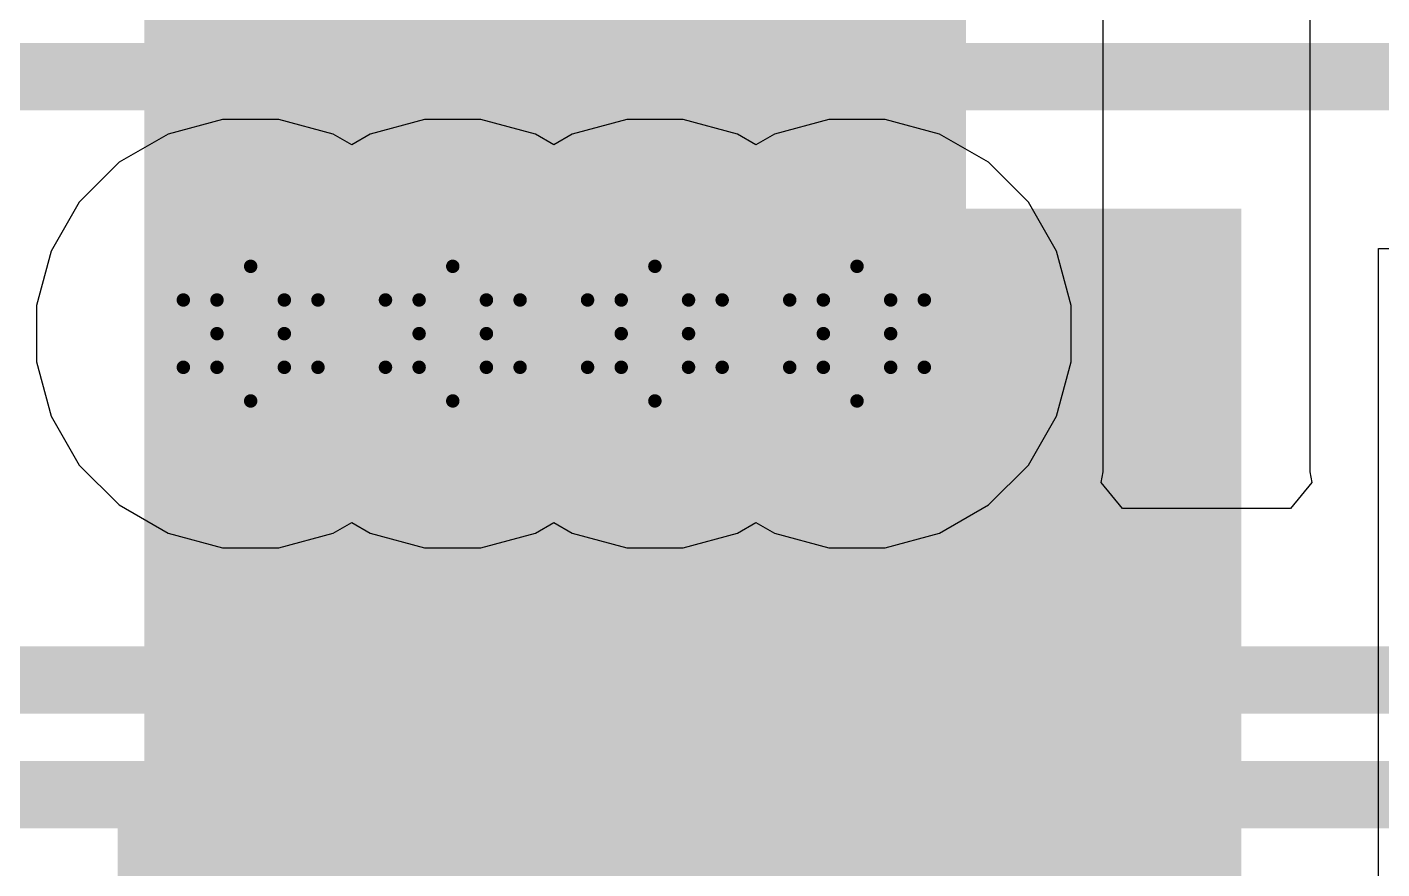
# Model space of a CAD drawing. Header units: inches. Extents: x -3 to 5437, y -3 to 5435.
# Drawn here: x 62.76 to 67.88, y 11.4 to 14.58 of the extents above; entities that cross this region are included whole.
import ezdxf

# ---------------------------------------------------------------- set-up
doc = ezdxf.new("R2010")
doc.units = ezdxf.units.IN
for name, color, linetype in [('Bottom Layer', 5, 'Continuous'), ('Bottom Solder', 6, 'Continuous'), ('Drill Drawing', 1, 'Continuous'), ('GND', 16, 'Continuous'), ('PWR', 76, 'Continuous'), ('Top Layer', 1, 'Continuous'), ('Top Overlay', 2, 'Continuous'), ('Top Paste', 8, 'Continuous'), ('Top Solder', 216, 'Continuous'), ('Via Holes', 16, 'Continuous')]:
    doc.layers.add(name, color=color, linetype=linetype)

# ---------------------------------------------------------------- blocks, each defined once
blk = doc.blocks.new('SRP1245CC_3R3M_153')
at = {"layer": 'Top Layer'}
blk.add_hatch(color=1, dxfattribs=at).paths.add_polyline_path([(-7.1, 2.5), (-4, 2.5), (-4, -2.5), (-7.1, -2.5)])
at = {"layer": 'Top Paste'}
blk.add_hatch(color=8, dxfattribs=at).paths.add_polyline_path([(-7.1, 2.5), (-4, 2.5), (-4, -2.5), (-7.1, -2.5)])
at = {"layer": 'Top Solder'}
blk.add_hatch(color=216, dxfattribs=at).paths.add_polyline_path([(-7.2016, 2.6016), (-3.8984, 2.6016), (-3.8984, -2.6016), (-7.2016, -2.6016)])
at = {"layer": 'Top Overlay'}
blk.add_lwpolyline([(-6.75, 3.41, 0.254, 0.254, 0), (-6.75, 6.504, 0.254, 0.254, 0)], format="xyseb", dxfattribs=at)
blk.add_lwpolyline([(-6.8135, 3.41, 0.127, 0.127, 1), (-6.6865, 3.41, 0.127, 0.127, 1)], format="xyseb", close=True, dxfattribs=at)

msp = doc.modelspace()

# ---------------------------------------------------------------- hatches: boundary and pattern name
at = {"layer": 'Bottom Layer'}
msp.add_hatch(color=5, dxfattribs=at).paths.add_polyline_path([(63.2072, 12.9032), (66.3072, 12.9032), (66.3072, 17.399), (63.2072, 17.399)])
h = msp.add_hatch(color=5, dxfattribs=at)
edge = h.paths.add_edge_path()
edge.add_arc((63.608, 13.4242), 0.3, 0, 360)
h = msp.add_hatch(color=5, dxfattribs=at)
edge = h.paths.add_edge_path()
edge.add_arc((64.3707, 13.4242), 0.3, 0, 360)
h = msp.add_hatch(color=5, dxfattribs=at)
edge = h.paths.add_edge_path()
edge.add_arc((65.1334, 13.4242), 0.3, 0, 360)
h = msp.add_hatch(color=5, dxfattribs=at)
edge = h.paths.add_edge_path()
edge.add_arc((65.8962, 13.4242), 0.3, 0, 360)
at = {"layer": 'Bottom Solder'}
h = msp.add_hatch(color=6, dxfattribs=at)
edge = h.paths.add_edge_path()
edge.add_arc((63.608, 13.4242), 0.15, 0, 360)
h = msp.add_hatch(color=6, dxfattribs=at)
edge = h.paths.add_edge_path()
edge.add_arc((64.3707, 13.4242), 0.15, 0, 360)
h = msp.add_hatch(color=6, dxfattribs=at)
edge = h.paths.add_edge_path()
edge.add_arc((65.1334, 13.4242), 0.15, 0, 360)
h = msp.add_hatch(color=6, dxfattribs=at)
edge = h.paths.add_edge_path()
edge.add_arc((65.8962, 13.4242), 0.15, 0, 360)
at = {"layer": 'GND'}
h = msp.add_hatch(color=16, dxfattribs=at)
edge = h.paths.add_edge_path()
edge.add_arc((63.608, 13.4242), 0.3, 0, 360)
h = msp.add_hatch(color=16, dxfattribs=at)
edge = h.paths.add_edge_path()
edge.add_arc((64.3707, 13.4242), 0.3, 0, 360)
h = msp.add_hatch(color=16, dxfattribs=at)
edge = h.paths.add_edge_path()
edge.add_arc((65.1334, 13.4242), 0.3, 0, 360)
h = msp.add_hatch(color=16, dxfattribs=at)
edge = h.paths.add_edge_path()
edge.add_arc((65.8962, 13.4242), 0.3, 0, 360)
at = {"layer": 'PWR'}
h = msp.add_hatch(color=76, dxfattribs=at)
edge = h.paths.add_edge_path()
edge.add_arc((63.608, 13.4242), 0.3, 0, 360)
h = msp.add_hatch(color=76, dxfattribs=at)
edge = h.paths.add_edge_path()
edge.add_arc((64.3707, 13.4242), 0.3, 0, 360)
h = msp.add_hatch(color=76, dxfattribs=at)
edge = h.paths.add_edge_path()
edge.add_arc((65.1334, 13.4242), 0.3, 0, 360)
h = msp.add_hatch(color=76, dxfattribs=at)
edge = h.paths.add_edge_path()
edge.add_arc((65.8962, 13.4242), 0.3, 0, 360)
at = {"layer": 'Top Layer'}
msp.add_hatch(color=1, dxfattribs=at).paths.add_polyline_path([(63.2072, 6.5678), (67.3463, 6.5678), (67.3463, 13.8964), (63.2072, 13.8964)])
h = msp.add_hatch(color=1, dxfattribs=at)
edge = h.paths.add_edge_path()
edge.add_arc((63.608, 13.4242), 0.3, 0, 360)
h = msp.add_hatch(color=1, dxfattribs=at)
edge = h.paths.add_edge_path()
edge.add_arc((64.3707, 13.4242), 0.3, 0, 360)
h = msp.add_hatch(color=1, dxfattribs=at)
edge = h.paths.add_edge_path()
edge.add_arc((65.1334, 13.4242), 0.3, 0, 360)
h = msp.add_hatch(color=1, dxfattribs=at)
edge = h.paths.add_edge_path()
edge.add_arc((65.8962, 13.4242), 0.3, 0, 360)
at = {"layer": 'Top Solder'}
h = msp.add_hatch(color=216, dxfattribs=at)
edge = h.paths.add_edge_path()
edge.add_arc((63.608, 13.4242), 0.15, 0, 360)
h = msp.add_hatch(color=216, dxfattribs=at)
edge = h.paths.add_edge_path()
edge.add_arc((64.3707, 13.4242), 0.15, 0, 360)
h = msp.add_hatch(color=216, dxfattribs=at)
edge = h.paths.add_edge_path()
edge.add_arc((65.1334, 13.4242), 0.15, 0, 360)
h = msp.add_hatch(color=216, dxfattribs=at)
edge = h.paths.add_edge_path()
edge.add_arc((65.8962, 13.4242), 0.15, 0, 360)
at = {"layer": 'Via Holes'}
h = msp.add_hatch(color=7, dxfattribs=at)
edge = h.paths.add_edge_path()
edge.add_arc((63.608, 13.4242), 0.15, 0, 360)
h = msp.add_hatch(color=7, dxfattribs=at)
edge = h.paths.add_edge_path()
edge.add_arc((64.3707, 13.4242), 0.15, 0, 360)
h = msp.add_hatch(color=7, dxfattribs=at)
edge = h.paths.add_edge_path()
edge.add_arc((65.1334, 13.4242), 0.15, 0, 360)
h = msp.add_hatch(color=7, dxfattribs=at)
edge = h.paths.add_edge_path()
edge.add_arc((65.8962, 13.4242), 0.15, 0, 360)

# ---------------------------------------------------------------- linework, layer by layer
at = {"layer": 'Bottom Layer'}
for p, q in [((66.8252, 12.9032), (66.8252, 17.399)), ((67.6048, 14.9352), (67.6048, 12.9032)), ((66.817, 12.8623), (66.8252, 12.9032)), ((67.6048, 12.9032), (67.613, 12.8623)), ((66.8976, 12.7641), (66.817, 12.8623)), ((67.613, 12.8623), (67.5324, 12.7641)), ((67.5324, 12.7641), (66.8976, 12.7641))]:
    msp.add_line(p, q, dxfattribs=at)
for points in [[(58.4346, 12.1167, 0.254, 0.254, 0), (98.0417, 12.1167, 0.254, 0.254, 0)], [(58.6135, 11.6849, 0.254, 0.254, 0), (98.2206, 11.6849, 0.254, 0.254, 0)]]:
    msp.add_lwpolyline(points, format="xyseb", dxfattribs=at)
at = {"layer": 'Drill Drawing'}
for points in [[(63.481, 13.5512, 0.0508, 0.0508, 0), (63.608, 13.6782, 0.0508, 0.0508, 0)], [(63.608, 13.6782, 0.0508, 0.0508, 0), (63.735, 13.5512, 0.0508, 0.0508, 0)], [(64.2437, 13.5512, 0.0508, 0.0508, 0), (64.3707, 13.6782, 0.0508, 0.0508, 0)], [(64.3707, 13.6782, 0.0508, 0.0508, 0), (64.4977, 13.5512, 0.0508, 0.0508, 0)], [(65.0064, 13.5512, 0.0508, 0.0508, 0), (65.1334, 13.6782, 0.0508, 0.0508, 0)], [(65.1334, 13.6782, 0.0508, 0.0508, 0), (65.2604, 13.5512, 0.0508, 0.0508, 0)], [(65.7692, 13.5512, 0.0508, 0.0508, 0), (65.8962, 13.6782, 0.0508, 0.0508, 0)], [(65.8962, 13.6782, 0.0508, 0.0508, 0), (66.0232, 13.5512, 0.0508, 0.0508, 0)], [(63.354, 13.5512, 0.0508, 0.0508, 0), (63.481, 13.4242, 0.0508, 0.0508, 0)], [(63.354, 13.5512, 0.0508, 0.0508, 0), (63.481, 13.5512, 0.0508, 0.0508, 0)], [(63.735, 13.5512, 0.0508, 0.0508, 0), (63.862, 13.5512, 0.0508, 0.0508, 0)], [(63.735, 13.4242, 0.0508, 0.0508, 0), (63.862, 13.5512, 0.0508, 0.0508, 0)], [(64.1167, 13.5512, 0.0508, 0.0508, 0), (64.2437, 13.4242, 0.0508, 0.0508, 0)], [(64.1167, 13.5512, 0.0508, 0.0508, 0), (64.2437, 13.5512, 0.0508, 0.0508, 0)], [(64.4977, 13.5512, 0.0508, 0.0508, 0), (64.6247, 13.5512, 0.0508, 0.0508, 0)], [(64.4977, 13.4242, 0.0508, 0.0508, 0), (64.6247, 13.5512, 0.0508, 0.0508, 0)], [(64.8794, 13.5512, 0.0508, 0.0508, 0), (65.0064, 13.4242, 0.0508, 0.0508, 0)], [(64.8794, 13.5512, 0.0508, 0.0508, 0), (65.0064, 13.5512, 0.0508, 0.0508, 0)], [(65.2604, 13.5512, 0.0508, 0.0508, 0), (65.3874, 13.5512, 0.0508, 0.0508, 0)], [(65.2604, 13.4242, 0.0508, 0.0508, 0), (65.3874, 13.5512, 0.0508, 0.0508, 0)], [(65.6422, 13.5512, 0.0508, 0.0508, 0), (65.7692, 13.4242, 0.0508, 0.0508, 0)], [(65.6422, 13.5512, 0.0508, 0.0508, 0), (65.7692, 13.5512, 0.0508, 0.0508, 0)], [(66.0232, 13.5512, 0.0508, 0.0508, 0), (66.1502, 13.5512, 0.0508, 0.0508, 0)], [(66.0232, 13.4242, 0.0508, 0.0508, 0), (66.1502, 13.5512, 0.0508, 0.0508, 0)], [(63.354, 13.2972, 0.0508, 0.0508, 0), (63.481, 13.4242, 0.0508, 0.0508, 0)], [(63.735, 13.4242, 0.0508, 0.0508, 0), (63.862, 13.2972, 0.0508, 0.0508, 0)], [(64.1167, 13.2972, 0.0508, 0.0508, 0), (64.2437, 13.4242, 0.0508, 0.0508, 0)], [(64.4977, 13.4242, 0.0508, 0.0508, 0), (64.6247, 13.2972, 0.0508, 0.0508, 0)], [(64.8794, 13.2972, 0.0508, 0.0508, 0), (65.0064, 13.4242, 0.0508, 0.0508, 0)], [(65.2604, 13.4242, 0.0508, 0.0508, 0), (65.3874, 13.2972, 0.0508, 0.0508, 0)], [(65.6422, 13.2972, 0.0508, 0.0508, 0), (65.7692, 13.4242, 0.0508, 0.0508, 0)], [(66.0232, 13.4242, 0.0508, 0.0508, 0), (66.1502, 13.2972, 0.0508, 0.0508, 0)], [(63.354, 13.2972, 0.0508, 0.0508, 0), (63.481, 13.2972, 0.0508, 0.0508, 0)], [(63.481, 13.2972, 0.0508, 0.0508, 0), (63.608, 13.1702, 0.0508, 0.0508, 0)], [(63.608, 13.1702, 0.0508, 0.0508, 0), (63.735, 13.2972, 0.0508, 0.0508, 0)], [(63.735, 13.2972, 0.0508, 0.0508, 0), (63.862, 13.2972, 0.0508, 0.0508, 0)], [(64.1167, 13.2972, 0.0508, 0.0508, 0), (64.2437, 13.2972, 0.0508, 0.0508, 0)], [(64.2437, 13.2972, 0.0508, 0.0508, 0), (64.3707, 13.1702, 0.0508, 0.0508, 0)], [(64.3707, 13.1702, 0.0508, 0.0508, 0), (64.4977, 13.2972, 0.0508, 0.0508, 0)], [(64.4977, 13.2972, 0.0508, 0.0508, 0), (64.6247, 13.2972, 0.0508, 0.0508, 0)], [(64.8794, 13.2972, 0.0508, 0.0508, 0), (65.0064, 13.2972, 0.0508, 0.0508, 0)], [(65.0064, 13.2972, 0.0508, 0.0508, 0), (65.1334, 13.1702, 0.0508, 0.0508, 0)], [(65.1334, 13.1702, 0.0508, 0.0508, 0), (65.2604, 13.2972, 0.0508, 0.0508, 0)], [(65.2604, 13.2972, 0.0508, 0.0508, 0), (65.3874, 13.2972, 0.0508, 0.0508, 0)], [(65.6422, 13.2972, 0.0508, 0.0508, 0), (65.7692, 13.2972, 0.0508, 0.0508, 0)], [(65.7692, 13.2972, 0.0508, 0.0508, 0), (65.8962, 13.1702, 0.0508, 0.0508, 0)], [(65.8962, 13.1702, 0.0508, 0.0508, 0), (66.0232, 13.2972, 0.0508, 0.0508, 0)], [(66.0232, 13.2972, 0.0508, 0.0508, 0), (66.1502, 13.2972, 0.0508, 0.0508, 0)]]:
    msp.add_lwpolyline(points, format="xyseb", dxfattribs=at)
for points in [[(63.5953, 13.6782, 0.0254, 0.0254, 1), (63.6207, 13.6782, 0.0254, 0.0254, 1)], [(63.5953, 13.6782, 0.0254, 0.0254, 1), (63.6207, 13.6782, 0.0254, 0.0254, 1)], [(64.358, 13.6782, 0.0254, 0.0254, 1), (64.3834, 13.6782, 0.0254, 0.0254, 1)], [(64.358, 13.6782, 0.0254, 0.0254, 1), (64.3834, 13.6782, 0.0254, 0.0254, 1)], [(65.1207, 13.6782, 0.0254, 0.0254, 1), (65.1461, 13.6782, 0.0254, 0.0254, 1)], [(65.1207, 13.6782, 0.0254, 0.0254, 1), (65.1461, 13.6782, 0.0254, 0.0254, 1)], [(65.8835, 13.6782, 0.0254, 0.0254, 1), (65.9089, 13.6782, 0.0254, 0.0254, 1)], [(65.8835, 13.6782, 0.0254, 0.0254, 1), (65.9089, 13.6782, 0.0254, 0.0254, 1)], [(63.3413, 13.5512, 0.0254, 0.0254, 1), (63.3667, 13.5512, 0.0254, 0.0254, 1)], [(63.3413, 13.5512, 0.0254, 0.0254, 1), (63.3667, 13.5512, 0.0254, 0.0254, 1)], [(63.4683, 13.5512, 0.0254, 0.0254, 1), (63.4937, 13.5512, 0.0254, 0.0254, 1)], [(63.4683, 13.5512, 0.0254, 0.0254, 1), (63.4937, 13.5512, 0.0254, 0.0254, 1)], [(63.7223, 13.5512, 0.0254, 0.0254, 1), (63.7477, 13.5512, 0.0254, 0.0254, 1)], [(63.7223, 13.5512, 0.0254, 0.0254, 1), (63.7477, 13.5512, 0.0254, 0.0254, 1)], [(63.8493, 13.5512, 0.0254, 0.0254, 1), (63.8747, 13.5512, 0.0254, 0.0254, 1)], [(63.8493, 13.5512, 0.0254, 0.0254, 1), (63.8747, 13.5512, 0.0254, 0.0254, 1)], [(64.104, 13.5512, 0.0254, 0.0254, 1), (64.1294, 13.5512, 0.0254, 0.0254, 1)], [(64.104, 13.5512, 0.0254, 0.0254, 1), (64.1294, 13.5512, 0.0254, 0.0254, 1)], [(64.231, 13.5512, 0.0254, 0.0254, 1), (64.2564, 13.5512, 0.0254, 0.0254, 1)], [(64.231, 13.5512, 0.0254, 0.0254, 1), (64.2564, 13.5512, 0.0254, 0.0254, 1)], [(64.485, 13.5512, 0.0254, 0.0254, 1), (64.5104, 13.5512, 0.0254, 0.0254, 1)], [(64.485, 13.5512, 0.0254, 0.0254, 1), (64.5104, 13.5512, 0.0254, 0.0254, 1)], [(64.612, 13.5512, 0.0254, 0.0254, 1), (64.6374, 13.5512, 0.0254, 0.0254, 1)], [(64.612, 13.5512, 0.0254, 0.0254, 1), (64.6374, 13.5512, 0.0254, 0.0254, 1)], [(64.8667, 13.5512, 0.0254, 0.0254, 1), (64.8921, 13.5512, 0.0254, 0.0254, 1)], [(64.8667, 13.5512, 0.0254, 0.0254, 1), (64.8921, 13.5512, 0.0254, 0.0254, 1)], [(64.9937, 13.5512, 0.0254, 0.0254, 1), (65.0191, 13.5512, 0.0254, 0.0254, 1)], [(64.9937, 13.5512, 0.0254, 0.0254, 1), (65.0191, 13.5512, 0.0254, 0.0254, 1)], [(65.2477, 13.5512, 0.0254, 0.0254, 1), (65.2731, 13.5512, 0.0254, 0.0254, 1)], [(65.2477, 13.5512, 0.0254, 0.0254, 1), (65.2731, 13.5512, 0.0254, 0.0254, 1)], [(65.3747, 13.5512, 0.0254, 0.0254, 1), (65.4001, 13.5512, 0.0254, 0.0254, 1)], [(65.3747, 13.5512, 0.0254, 0.0254, 1), (65.4001, 13.5512, 0.0254, 0.0254, 1)], [(65.6295, 13.5512, 0.0254, 0.0254, 1), (65.6549, 13.5512, 0.0254, 0.0254, 1)], [(65.6295, 13.5512, 0.0254, 0.0254, 1), (65.6549, 13.5512, 0.0254, 0.0254, 1)], [(65.7565, 13.5512, 0.0254, 0.0254, 1), (65.7819, 13.5512, 0.0254, 0.0254, 1)], [(65.7565, 13.5512, 0.0254, 0.0254, 1), (65.7819, 13.5512, 0.0254, 0.0254, 1)], [(66.0105, 13.5512, 0.0254, 0.0254, 1), (66.0359, 13.5512, 0.0254, 0.0254, 1)], [(66.0105, 13.5512, 0.0254, 0.0254, 1), (66.0359, 13.5512, 0.0254, 0.0254, 1)], [(66.1375, 13.5512, 0.0254, 0.0254, 1), (66.1629, 13.5512, 0.0254, 0.0254, 1)], [(66.1375, 13.5512, 0.0254, 0.0254, 1), (66.1629, 13.5512, 0.0254, 0.0254, 1)], [(63.4683, 13.4242, 0.0254, 0.0254, 1), (63.4937, 13.4242, 0.0254, 0.0254, 1)], [(63.4683, 13.4242, 0.0254, 0.0254, 1), (63.4937, 13.4242, 0.0254, 0.0254, 1)], [(63.7223, 13.4242, 0.0254, 0.0254, 1), (63.7477, 13.4242, 0.0254, 0.0254, 1)], [(63.7223, 13.4242, 0.0254, 0.0254, 1), (63.7477, 13.4242, 0.0254, 0.0254, 1)], [(64.231, 13.4242, 0.0254, 0.0254, 1), (64.2564, 13.4242, 0.0254, 0.0254, 1)], [(64.231, 13.4242, 0.0254, 0.0254, 1), (64.2564, 13.4242, 0.0254, 0.0254, 1)], [(64.485, 13.4242, 0.0254, 0.0254, 1), (64.5104, 13.4242, 0.0254, 0.0254, 1)], [(64.485, 13.4242, 0.0254, 0.0254, 1), (64.5104, 13.4242, 0.0254, 0.0254, 1)], [(64.9937, 13.4242, 0.0254, 0.0254, 1), (65.0191, 13.4242, 0.0254, 0.0254, 1)], [(64.9937, 13.4242, 0.0254, 0.0254, 1), (65.0191, 13.4242, 0.0254, 0.0254, 1)], [(65.2477, 13.4242, 0.0254, 0.0254, 1), (65.2731, 13.4242, 0.0254, 0.0254, 1)], [(65.2477, 13.4242, 0.0254, 0.0254, 1), (65.2731, 13.4242, 0.0254, 0.0254, 1)], [(65.7565, 13.4242, 0.0254, 0.0254, 1), (65.7819, 13.4242, 0.0254, 0.0254, 1)], [(65.7565, 13.4242, 0.0254, 0.0254, 1), (65.7819, 13.4242, 0.0254, 0.0254, 1)], [(66.0105, 13.4242, 0.0254, 0.0254, 1), (66.0359, 13.4242, 0.0254, 0.0254, 1)], [(66.0105, 13.4242, 0.0254, 0.0254, 1), (66.0359, 13.4242, 0.0254, 0.0254, 1)], [(63.3413, 13.2972, 0.0254, 0.0254, 1), (63.3667, 13.2972, 0.0254, 0.0254, 1)], [(63.3413, 13.2972, 0.0254, 0.0254, 1), (63.3667, 13.2972, 0.0254, 0.0254, 1)], [(63.4683, 13.2972, 0.0254, 0.0254, 1), (63.4937, 13.2972, 0.0254, 0.0254, 1)], [(63.4683, 13.2972, 0.0254, 0.0254, 1), (63.4937, 13.2972, 0.0254, 0.0254, 1)], [(63.7223, 13.2972, 0.0254, 0.0254, 1), (63.7477, 13.2972, 0.0254, 0.0254, 1)], [(63.7223, 13.2972, 0.0254, 0.0254, 1), (63.7477, 13.2972, 0.0254, 0.0254, 1)], [(63.8493, 13.2972, 0.0254, 0.0254, 1), (63.8747, 13.2972, 0.0254, 0.0254, 1)], [(63.8493, 13.2972, 0.0254, 0.0254, 1), (63.8747, 13.2972, 0.0254, 0.0254, 1)], [(64.104, 13.2972, 0.0254, 0.0254, 1), (64.1294, 13.2972, 0.0254, 0.0254, 1)], [(64.104, 13.2972, 0.0254, 0.0254, 1), (64.1294, 13.2972, 0.0254, 0.0254, 1)], [(64.231, 13.2972, 0.0254, 0.0254, 1), (64.2564, 13.2972, 0.0254, 0.0254, 1)], [(64.231, 13.2972, 0.0254, 0.0254, 1), (64.2564, 13.2972, 0.0254, 0.0254, 1)], [(64.485, 13.2972, 0.0254, 0.0254, 1), (64.5104, 13.2972, 0.0254, 0.0254, 1)], [(64.485, 13.2972, 0.0254, 0.0254, 1), (64.5104, 13.2972, 0.0254, 0.0254, 1)], [(64.612, 13.2972, 0.0254, 0.0254, 1), (64.6374, 13.2972, 0.0254, 0.0254, 1)], [(64.612, 13.2972, 0.0254, 0.0254, 1), (64.6374, 13.2972, 0.0254, 0.0254, 1)], [(64.8667, 13.2972, 0.0254, 0.0254, 1), (64.8921, 13.2972, 0.0254, 0.0254, 1)], [(64.8667, 13.2972, 0.0254, 0.0254, 1), (64.8921, 13.2972, 0.0254, 0.0254, 1)], [(64.9937, 13.2972, 0.0254, 0.0254, 1), (65.0191, 13.2972, 0.0254, 0.0254, 1)], [(64.9937, 13.2972, 0.0254, 0.0254, 1), (65.0191, 13.2972, 0.0254, 0.0254, 1)], [(65.2477, 13.2972, 0.0254, 0.0254, 1), (65.2731, 13.2972, 0.0254, 0.0254, 1)], [(65.2477, 13.2972, 0.0254, 0.0254, 1), (65.2731, 13.2972, 0.0254, 0.0254, 1)], [(65.3747, 13.2972, 0.0254, 0.0254, 1), (65.4001, 13.2972, 0.0254, 0.0254, 1)], [(65.3747, 13.2972, 0.0254, 0.0254, 1), (65.4001, 13.2972, 0.0254, 0.0254, 1)], [(65.6295, 13.2972, 0.0254, 0.0254, 1), (65.6549, 13.2972, 0.0254, 0.0254, 1)], [(65.6295, 13.2972, 0.0254, 0.0254, 1), (65.6549, 13.2972, 0.0254, 0.0254, 1)], [(65.7565, 13.2972, 0.0254, 0.0254, 1), (65.7819, 13.2972, 0.0254, 0.0254, 1)], [(65.7565, 13.2972, 0.0254, 0.0254, 1), (65.7819, 13.2972, 0.0254, 0.0254, 1)], [(66.0105, 13.2972, 0.0254, 0.0254, 1), (66.0359, 13.2972, 0.0254, 0.0254, 1)], [(66.0105, 13.2972, 0.0254, 0.0254, 1), (66.0359, 13.2972, 0.0254, 0.0254, 1)], [(66.1375, 13.2972, 0.0254, 0.0254, 1), (66.1629, 13.2972, 0.0254, 0.0254, 1)], [(66.1375, 13.2972, 0.0254, 0.0254, 1), (66.1629, 13.2972, 0.0254, 0.0254, 1)], [(63.5953, 13.1702, 0.0254, 0.0254, 1), (63.6207, 13.1702, 0.0254, 0.0254, 1)], [(63.5953, 13.1702, 0.0254, 0.0254, 1), (63.6207, 13.1702, 0.0254, 0.0254, 1)], [(64.358, 13.1702, 0.0254, 0.0254, 1), (64.3834, 13.1702, 0.0254, 0.0254, 1)], [(64.358, 13.1702, 0.0254, 0.0254, 1), (64.3834, 13.1702, 0.0254, 0.0254, 1)], [(65.1207, 13.1702, 0.0254, 0.0254, 1), (65.1461, 13.1702, 0.0254, 0.0254, 1)], [(65.1207, 13.1702, 0.0254, 0.0254, 1), (65.1461, 13.1702, 0.0254, 0.0254, 1)], [(65.8835, 13.1702, 0.0254, 0.0254, 1), (65.9089, 13.1702, 0.0254, 0.0254, 1)], [(65.8835, 13.1702, 0.0254, 0.0254, 1), (65.9089, 13.1702, 0.0254, 0.0254, 1)]]:
    msp.add_lwpolyline(points, format="xyseb", close=True, dxfattribs=at)
at = {"layer": 'GND'}
for p, q in [((63.5016, 14.2322), (63.2961, 14.1771)), ((63.7144, 14.2322), (63.5016, 14.2322)), ((63.9199, 14.1771), (63.7144, 14.2322)), ((64.2643, 14.2322), (64.0588, 14.1771)), ((64.4771, 14.2322), (64.2643, 14.2322)), ((64.6826, 14.1771), (64.4771, 14.2322)), ((65.0271, 14.2322), (64.8216, 14.1771)), ((65.2398, 14.2322), (65.0271, 14.2322)), ((65.4453, 14.1771), (65.2398, 14.2322)), ((65.7898, 14.2322), (65.5843, 14.1771)), ((66.0025, 14.2322), (65.7898, 14.2322)), ((66.208, 14.1771), (66.0025, 14.2322)), ((63.2961, 14.1771), (63.1119, 14.0707)), ((63.9894, 14.137), (63.9199, 14.1771)), ((64.0588, 14.1771), (63.9894, 14.137)), ((64.7521, 14.137), (64.6826, 14.1771)), ((64.8216, 14.1771), (64.7521, 14.137)), ((65.5148, 14.137), (65.4453, 14.1771)), ((65.5843, 14.1771), (65.5148, 14.137)), ((66.3923, 14.0707), (66.208, 14.1771)), ((63.1119, 14.0707), (62.9614, 13.9203)), ((66.5427, 13.9203), (66.3923, 14.0707)), ((62.9614, 13.9203), (62.8551, 13.736)), ((66.6491, 13.736), (66.5427, 13.9203)), ((62.8551, 13.736), (62.8, 13.5305)), ((66.7042, 13.5305), (66.6491, 13.736)), ((62.8, 13.5305), (62.8, 13.3178)), ((66.7042, 13.3178), (66.7042, 13.5305)), ((62.8, 13.3178), (62.8551, 13.1123)), ((66.6491, 13.1123), (66.7042, 13.3178)), ((62.8551, 13.1123), (62.9614, 12.928)), ((66.5427, 12.928), (66.6491, 13.1123)), ((62.9614, 12.928), (63.1119, 12.7776)), ((66.3923, 12.7776), (66.5427, 12.928)), ((63.1119, 12.7776), (63.2961, 12.6712)), ((66.208, 12.6712), (66.3923, 12.7776)), ((63.9199, 12.6712), (63.9894, 12.7113)), ((63.9894, 12.7113), (64.0588, 12.6712)), ((64.6826, 12.6712), (64.7521, 12.7113)), ((64.7521, 12.7113), (64.8216, 12.6712)), ((65.4453, 12.6712), (65.5148, 12.7113)), ((65.5148, 12.7113), (65.5843, 12.6712)), ((63.2961, 12.6712), (63.5016, 12.6162)), ((63.7144, 12.6162), (63.9199, 12.6712)), ((64.0588, 12.6712), (64.2643, 12.6162)), ((64.4771, 12.6162), (64.6826, 12.6712)), ((64.8216, 12.6712), (65.0271, 12.6162)), ((65.2398, 12.6162), (65.4453, 12.6712)), ((65.5843, 12.6712), (65.7898, 12.6162)), ((66.0025, 12.6162), (66.208, 12.6712)), ((63.5016, 12.6162), (63.7144, 12.6162)), ((64.2643, 12.6162), (64.4771, 12.6162)), ((65.0271, 12.6162), (65.2398, 12.6162)), ((65.7898, 12.6162), (66.0025, 12.6162))]:
    msp.add_line(p, q, dxfattribs=at)
at = {"layer": 'PWR'}
for p, q in [((63.5016, 14.2322), (63.2961, 14.1771)), ((63.7144, 14.2322), (63.5016, 14.2322)), ((63.9199, 14.1771), (63.7144, 14.2322)), ((64.2643, 14.2322), (64.0588, 14.1771)), ((64.4771, 14.2322), (64.2643, 14.2322)), ((64.6826, 14.1771), (64.4771, 14.2322)), ((65.0271, 14.2322), (64.8216, 14.1771)), ((65.2398, 14.2322), (65.0271, 14.2322)), ((65.4453, 14.1771), (65.2398, 14.2322)), ((65.7898, 14.2322), (65.5843, 14.1771)), ((66.0025, 14.2322), (65.7898, 14.2322)), ((66.208, 14.1771), (66.0025, 14.2322)), ((63.2961, 14.1771), (63.1119, 14.0707)), ((63.9894, 14.137), (63.9199, 14.1771)), ((64.0588, 14.1771), (63.9894, 14.137)), ((64.7521, 14.137), (64.6826, 14.1771)), ((64.8216, 14.1771), (64.7521, 14.137)), ((65.5148, 14.137), (65.4453, 14.1771)), ((65.5843, 14.1771), (65.5148, 14.137)), ((66.3923, 14.0707), (66.208, 14.1771)), ((63.1119, 14.0707), (62.9614, 13.9203)), ((66.5427, 13.9203), (66.3923, 14.0707)), ((62.9614, 13.9203), (62.8551, 13.736)), ((66.6491, 13.736), (66.5427, 13.9203)), ((62.8551, 13.736), (62.8, 13.5305)), ((66.7042, 13.5305), (66.6491, 13.736)), ((62.8, 13.5305), (62.8, 13.3178)), ((66.7042, 13.3178), (66.7042, 13.5305)), ((62.8, 13.3178), (62.8551, 13.1123)), ((66.6491, 13.1123), (66.7042, 13.3178)), ((62.8551, 13.1123), (62.9614, 12.928)), ((66.5427, 12.928), (66.6491, 13.1123)), ((62.9614, 12.928), (63.1119, 12.7776)), ((66.3923, 12.7776), (66.5427, 12.928)), ((63.1119, 12.7776), (63.2961, 12.6712)), ((66.208, 12.6712), (66.3923, 12.7776)), ((63.9199, 12.6712), (63.9894, 12.7113)), ((63.9894, 12.7113), (64.0588, 12.6712)), ((64.6826, 12.6712), (64.7521, 12.7113)), ((64.7521, 12.7113), (64.8216, 12.6712)), ((65.4453, 12.6712), (65.5148, 12.7113)), ((65.5148, 12.7113), (65.5843, 12.6712)), ((63.2961, 12.6712), (63.5016, 12.6162)), ((63.7144, 12.6162), (63.9199, 12.6712)), ((64.0588, 12.6712), (64.2643, 12.6162)), ((64.4771, 12.6162), (64.6826, 12.6712)), ((64.8216, 12.6712), (65.0271, 12.6162)), ((65.2398, 12.6162), (65.4453, 12.6712)), ((65.5843, 12.6712), (65.7898, 12.6162)), ((66.0025, 12.6162), (66.208, 12.6712)), ((63.5016, 12.6162), (63.7144, 12.6162)), ((64.2643, 12.6162), (64.4771, 12.6162)), ((65.0271, 12.6162), (65.2398, 12.6162)), ((65.7898, 12.6162), (66.0025, 12.6162))]:
    msp.add_line(p, q, dxfattribs=at)
at = {"layer": 'Top Layer'}
for p, q in [((67.8642, 6.5678), (67.8642, 13.746)), ((67.8642, 13.746), (69.5968, 13.746))]:
    msp.add_line(p, q, dxfattribs=at)
msp.add_lwpolyline([(62.4195, 14.3935, 0.254, 0.254, 0), (71.9329, 14.3935, 0.254, 0.254, 0)], format="xyseb", dxfattribs=at)

# ---------------------------------------------------------------- block references
msp.add_blockref('SRP1245CC_3R3M_153', (70.3072, 9.0678))

doc.saveas('drawing.dxf')
